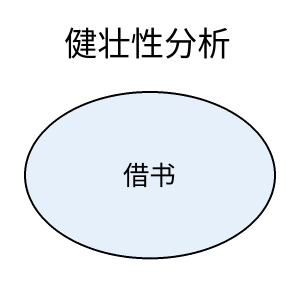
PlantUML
@startuml
title 健壮性分析
usecase 借书
@enduml
